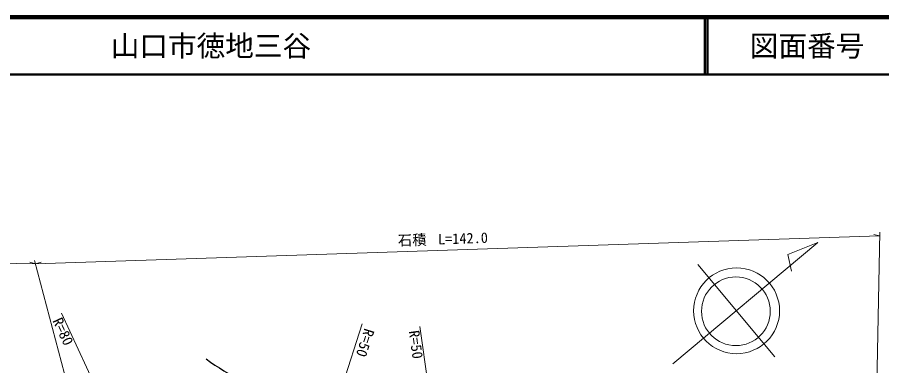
# Model space of a CAD drawing. Units: millimetres, scale not verified. Extents: x 40000 to 680000, y 20000 to 380000.
# Drawn here: x 388710 to 539650, y 319131 to 380000 of the extents above; entities that cross this region are included whole.
import ezdxf
from ezdxf.enums import TextEntityAlignment as Align

# ---------------------------------------------------------------- set-up
doc = ezdxf.new("R2010")
doc.units = ezdxf.units.MM
doc.header["$LTSCALE"] = 1000
for name, color, linetype, lineweight in [('M-BGD', 7, 'Continuous', 13), ('M-STR-HTXT', 7, 'Continuous', 13), ('M-TTL', 2, 'Continuous', 140), ('M-TTL-LINE', 7, 'Continuous', 50)]:
    doc.layers.add(name, color=color, linetype=linetype, lineweight=lineweight)
doc.layers.add('M-TTL-TXT', color=7, linetype='Continuous')
doc.styles.add('ＭＳ ゴシック', font='')
doc.styles.get('ＭＳ ゴシック').set_extended_font_data('MS Gothic')

msp = doc.modelspace()

# ---------------------------------------------------------------- linework, layer by layer
at = {"layer": 'M-BGD'}
for p, q in [((503150, 319477), (528517, 340629)), ((528517, 340629), (523235, 338576)), ((523235, 338576), (523919, 335654)), ((507562, 336827), (521010, 320698))]:
    msp.add_line(p, q, dxfattribs=at)
for centre, radius in [((514313, 328730), 7500), ((514186, 328636), 6000)]:
    msp.add_circle(centre, radius, dxfattribs=at)
at = {"layer": 'M-BGD', "lineweight": 25}
msp.add_arc((452351, 362743), 52342, 234.1667, 250.34689, dxfattribs=at)
at = {"layer": 'M-STR-HTXT'}
for p, q in [((391890, 336927), (539283, 341829)), ((539283, 341829), (538275, 342045)), ((539295, 342450), (538615, 306595)), ((371725, 337219), (391890, 336927)), ((391890, 336927), (390894, 337192)), ((391732, 337528), (401192, 301672)), ((391890, 336927), (392881, 337210)), ((409153, 300993), (396439, 328300)), ((439745, 297760), (448924, 326450)), ((463190, 296126), (458994, 325955))]:
    msp.add_line(p, q, dxfattribs=at)
at = {"layer": 'M-TTL'}
msp.add_line((680000, 380000), (40000, 380000), dxfattribs=at)
at = {"layer": 'M-TTL-LINE'}
for p, q in [((508747, 380000), (508747, 370000)), ((509247, 380000), (509247, 370000)), ((40000, 370000), (680000, 370000))]:
    msp.add_line(p, q, dxfattribs=at)

# ---------------------------------------------------------------- texts
at = {"layer": 'M-STR-HTXT', "style": 'ＭＳ ゴシック'}
for s, p in [('石積', (455223, 339531)), ('L=142.0', (462210, 339764))]:
    msp.add_text(s, height=1833, rotation=1.905, dxfattribs=at).set_placement(p, align=Align.BOTTOM_LEFT)
for s, rotation, p in [('R=80', 294.966, (395380, 324495)), ('R=50', 252.258, (448072, 323570)), ('R=50', 278.007, (456871, 322624))]:
    msp.add_text(s, height=1833, rotation=rotation, dxfattribs=at).set_placement(p, align=Align.BOTTOM_CENTER)
at = {"layer": 'M-TTL-TXT', "style": 'ＭＳ ゴシック'}
msp.add_text('山口市徳地三谷', height=3666, dxfattribs=at).set_placement((405024, 375000), align=Align.MIDDLE_LEFT)
msp.add_text('図面番号', height=3666, dxfattribs=at).set_placement((526622, 375000), align=Align.MIDDLE_CENTER)

doc.saveas('drawing.dxf')
